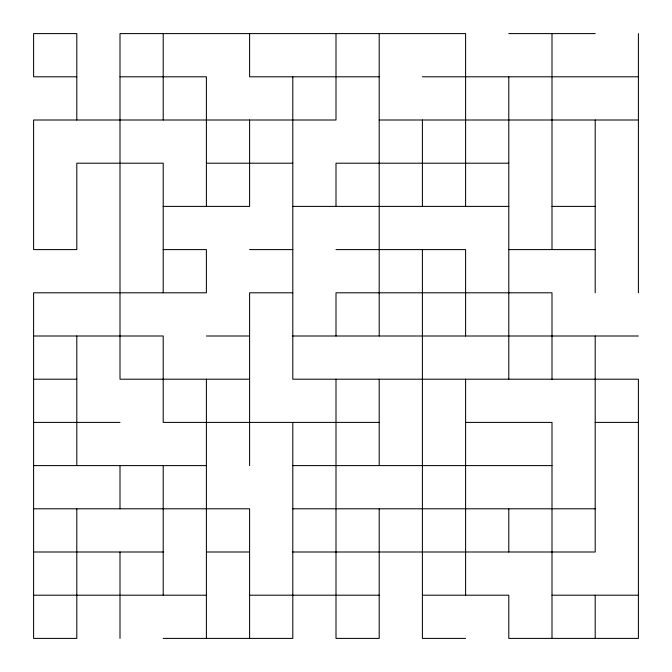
<?xml version="1.0" encoding="UTF-8"?>
<svg xmlns="http://www.w3.org/2000/svg" width="672" height="672" viewBox="0 0 672 672"><rect width="100%" height="100%" fill="white"/><g stroke="black" fill="none" stroke-linecap="round" stroke-linejoin="round"><path stroke-width="1.01" d="M508.796 33.6L595.199 33.6M76.801 76.801L33.6 76.801L33.6 33.6L76.801 33.6L76.801 120.002M120.002 76.801L206.396 76.801L206.396 206.396M379.201 76.801L249.598 76.801L249.598 33.6M422.402 76.801L638.4 76.801M379.201 120.002L638.4 120.002M206.396 163.204L292.799 163.204M508.796 163.204L336 163.204L336 206.396M163.204 206.396L249.598 206.396L249.598 120.002M292.799 206.396L508.796 206.396M551.998 206.396L595.199 206.396M163.204 249.598L206.396 249.598L206.396 292.799L33.6 292.799L33.6 638.4L76.801 638.4L76.801 508.796M249.598 249.598L292.799 249.598M336 249.598L465.604 249.598L465.604 336M508.796 249.598L595.199 249.598M292.799 292.799L249.598 292.799L249.598 465.604M33.6 336L163.204 336L163.204 422.402L379.201 422.402M206.396 336L249.598 336M292.799 336L638.4 336M33.6 379.201L76.801 379.201M249.598 379.201L120.002 379.201L120.002 33.6L465.604 33.6L465.604 206.396M33.6 422.402L120.002 422.402M465.604 422.402L551.998 422.402L551.998 638.4M595.199 422.402L638.4 422.402M33.6 465.604L206.396 465.604M292.799 465.604L551.998 465.604M33.6 508.796L249.598 508.796L249.598 638.4M292.799 508.796L595.199 508.796M33.6 551.998L163.204 551.998M206.396 551.998L249.598 551.998M292.799 551.998L595.199 551.998L595.199 336M33.6 595.199L206.396 595.199M249.598 595.199L379.201 595.199M422.402 595.199L508.796 595.199L508.796 638.4L638.4 638.4L638.4 379.201L292.799 379.201L292.799 76.801M551.998 595.199L638.4 595.199M163.204 638.4L292.799 638.4L292.799 422.402M465.604 638.4L422.402 638.4L422.402 249.598M638.4 33.6L638.4 292.799M595.199 120.002L595.199 292.799M595.199 595.199L595.199 638.4M551.998 33.6L551.998 249.598M551.998 379.201L551.998 292.799L336 292.799L336 336M508.796 76.801L508.796 379.201M508.796 508.796L508.796 551.998M465.604 379.201L465.604 595.199M422.402 120.002L422.402 206.396M379.201 33.6L379.201 336M379.201 379.201L379.201 465.604M379.201 508.796L379.201 638.4L336 638.4L336 379.201M336 33.6L336 120.002L33.6 120.002L33.6 249.598L76.801 249.598L76.801 163.204L163.204 163.204L163.204 292.799M206.396 379.201L206.396 638.4M163.204 33.6L163.204 120.002M163.204 465.604L163.204 595.199M120.002 465.604L120.002 508.796M120.002 551.998L120.002 638.4M76.801 336L76.801 465.604"/></g></svg>
